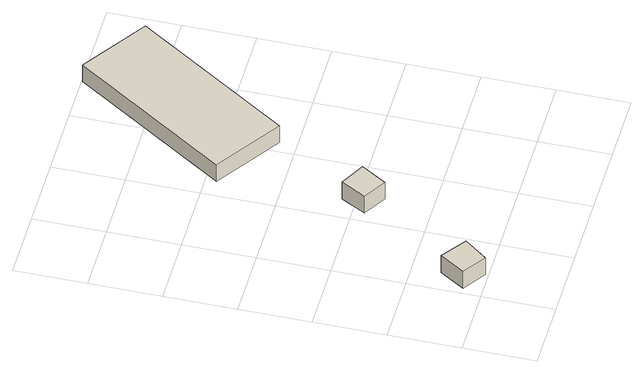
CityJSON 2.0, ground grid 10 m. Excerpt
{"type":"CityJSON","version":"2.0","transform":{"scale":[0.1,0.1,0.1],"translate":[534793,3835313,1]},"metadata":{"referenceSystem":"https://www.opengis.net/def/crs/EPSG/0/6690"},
"CityObjects":{
"building1":{"type":"Building","attributes":{"BuildingDetailAttribute.specifiedBuildingCoverageRate":0.6,"BuildingDetailAttribute.surveyYear":2017,"BuildingTsunamiRiskAttribute.description":"1","BuildingTsunamiRiskAttribute.rank":"2","BuildingTsunamiRiskAttribute.depth":1.42,"BuildingHighTideRiskAttribute.description":"1","BuildingHighTideRiskAttribute.rank":"3","BuildingHighTideRiskAttribute.depth":3.97,"BuildingIDAttribute.prefecture":"27","BuildingIDAttribute.city":"27104"},"geometry":[{"type":"Solid","lod":"1","boundaries":[[[[0,1,2,3]],[[2,4,5,3]],[[1,6,4,2]],[[0,7,6,1]],[[3,5,7,0]],[[4,6,7,5]]]]}]},
"building2":{"type":"Building","attributes":{"BuildingDetailAttribute.specifiedBuildingCoverageRate":0.6,"BuildingDetailAttribute.surveyYear":2017,"BuildingTsunamiRiskAttribute.description":"1","BuildingTsunamiRiskAttribute.rank":"2","BuildingTsunamiRiskAttribute.depth":1.55,"BuildingHighTideRiskAttribute.description":"1","BuildingHighTideRiskAttribute.rank":"3","BuildingHighTideRiskAttribute.depth":3.97,"BuildingIDAttribute.prefecture":"27","BuildingIDAttribute.city":"27104"},"geometry":[{"type":"Solid","lod":"1","boundaries":[[[[8,9,10,11]],[[10,12,13,11]],[[9,14,12,10]],[[8,15,14,9]],[[11,13,15,8]],[[12,14,15,13]]]]}]},
"building3":{"type":"Building","attributes":{"BuildingDetailAttribute.specifiedBuildingCoverageRate":0.6,"BuildingDetailAttribute.surveyYear":2017,"BuildingTsunamiRiskAttribute.description":"1","BuildingTsunamiRiskAttribute.rank":"2","BuildingTsunamiRiskAttribute.depth":1.16,"BuildingHighTideRiskAttribute.description":"1","BuildingHighTideRiskAttribute.rank":"3","BuildingHighTideRiskAttribute.depth":4,"BuildingIDAttribute.prefecture":"27","BuildingIDAttribute.city":"27104"},"geometry":[{"type":"Solid","lod":"1","boundaries":[[[[16,17,18,19]],[[18,20,21,19]],[[17,22,20,18]],[[16,23,22,17]],[[19,21,23,16]],[[20,22,23,21]]]]}]}
},
"vertices":[
[42,5,10],[10,27,10],[32,62,10],[67,37,10],[32,62,40],[67,37,40],[10,27,40],[42,5,40],
[148,166,10],[116,185,10],[135,220,10],[170,201,10],[135,220,40],[170,201,40],[116,185,40],[148,166,40],
[217,324,11],[126,385,11],[266,599,11],[357,538,11],[266,599,41],[357,538,41],[126,385,41],[217,324,41]
]}
